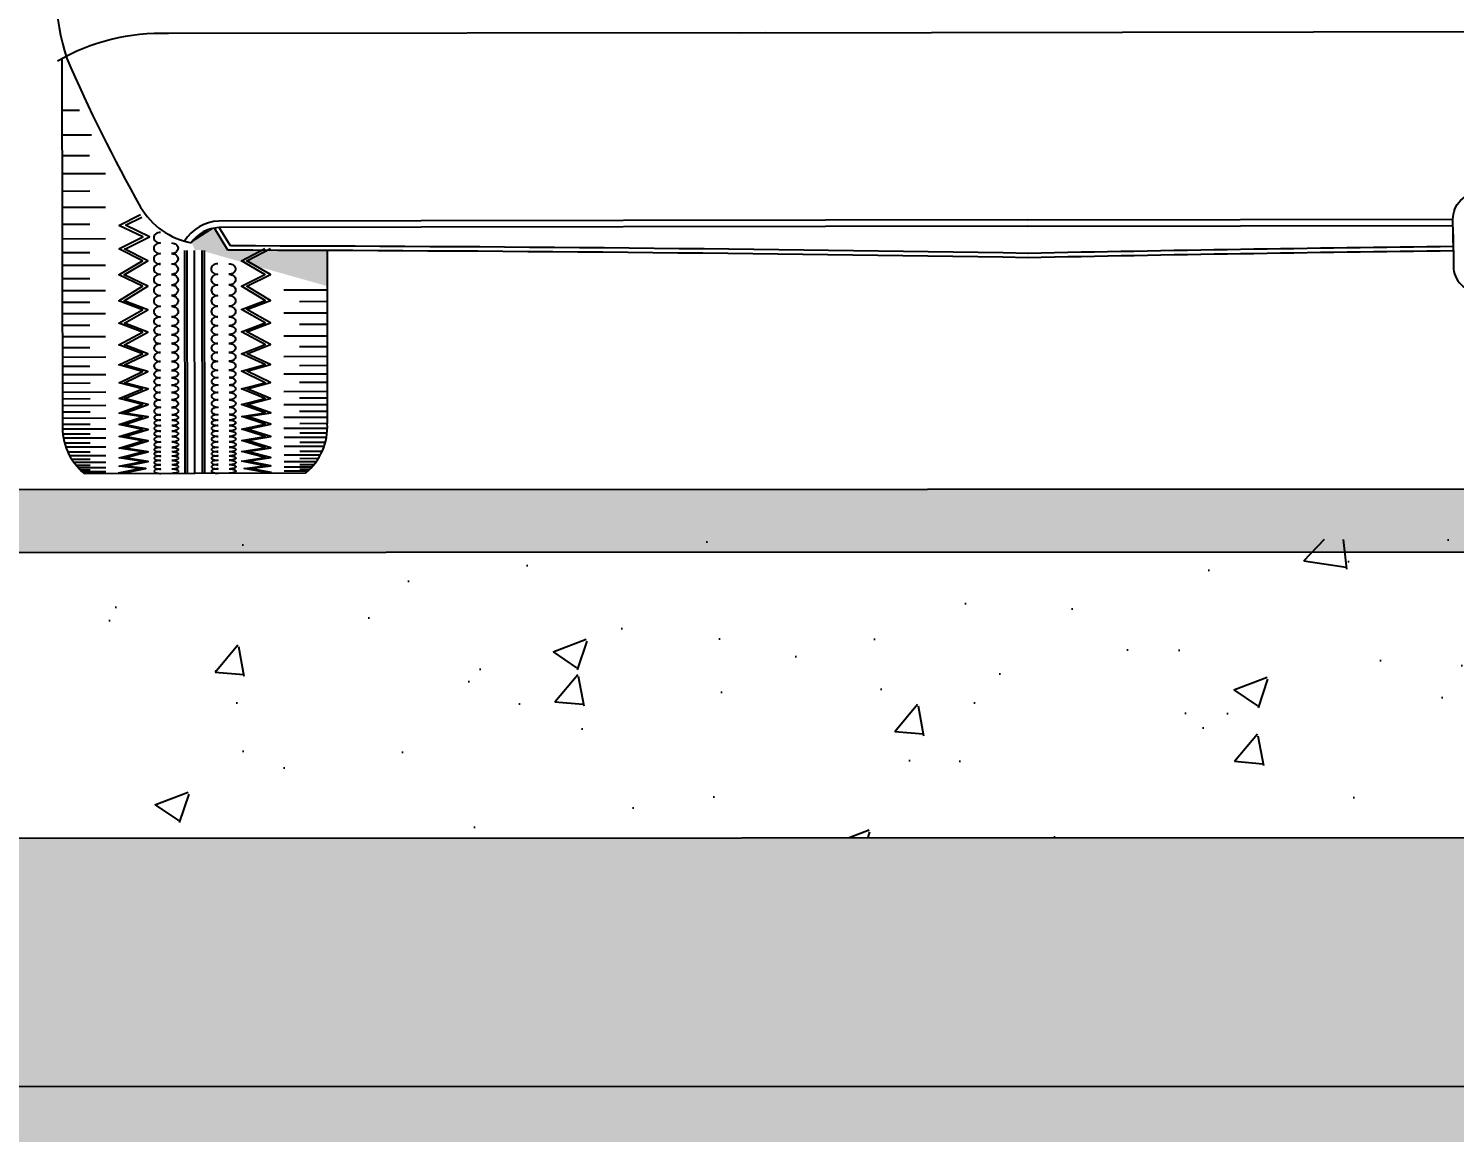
# Model space of a CAD drawing. Header units: inches. Extents: x 295786 to 300745, y 68261 to 70432.
# Drawn here: x 296005.75 to 296050.89, y 70169.2 to 70204.15 of the extents above; entities that cross this region are included whole.
import ezdxf

# ---------------------------------------------------------------- set-up
doc = ezdxf.new("R2010")
doc.units = ezdxf.units.IN
doc.header["$MEASUREMENT"] = 0
for name, color, linetype in [('A-TYP-ST-Hatch', 8, 'Continuous'), ('CAR', 9, 'Continuous'), ('car3', 20, 'Continuous'), ('new line', 2, 'Continuous'), ('TITLE', 1, 'Continuous')]:
    doc.layers.add(name, color=color, linetype=linetype)
doc.styles.add('HADINGS', font='times.ttf')
doc.dimstyles.new('Dim 120', dxfattribs={"dimtxt": 5, "dimasz": 10, "dimexe": 10, "dimexo": 4, "dimgap": 8, "dimtad": 1, "dimdec": 0, "dimzin": 0, "dimdsep": 46, "dimlunit": 4, "dimtxsty": 'HADINGS', "dimcen": 1, "dimclrd": 1, "dimclre": 1, "dimclrt": 3, "dimadec": 3, "dimazin": 0, "dimtfac": 1, "dimtdec": 0, "dimtmove": 2, "dimatfit": 3, "dimfxl": 0, "dimtolj": 1, "dimtzin": 0, "dimarcsym": 0})

# ---------------------------------------------------------------- blocks, each defined once
blk = doc.blocks.new('1')
at = {"layer": 'CAR'}
for p, q in [((-11.338, 19.255), (-11.31, 2.282)), ((-11.334, 16.869), (-10.522, 16.871)), ((-11.332, 15.719), (-9.952, 15.721)), ((-11.33, 14.764), (-10.045, 14.766)), ((-11.329, 13.922), (-9.314, 13.926)), ((-11.328, 13.108), (-10.043, 13.111)), ((-11.326, 12.351), (-9.311, 12.354)), ((-8.692, 11.513), (-7.686, 12.018)), ((-11.325, 11.565), (-10.04, 11.567)), ((-8.383, 11.514), (-7.626, 11.893)), ((-3.613, 10.356), (-4.24, 11.386)), ((-3.499, 10.557), (-4.016, 11.407)), ((-11.324, 10.891), (-9.309, 10.895)), ((-11.323, 10.246), (-10.038, 10.248)), ((-5.608, -0.009), (-5.626, 10.344)), ((-5.496, -0.009), (-5.513, 10.344)), ((-5.148, -0.009), (-5.165, 10.344)), ((-4.8, -0.008), (-4.817, 10.345)), ((-4.688, -0.008), (-4.705, 10.345)), ((0.992, 10.342), (1.006, 2.302)), ((-11.322, 9.656), (-9.307, 9.66)), ((-11.321, 9.039), (-10.036, 9.041)), ((-11.32, 8.478), (-9.305, 8.481)), ((0.995, 8.498), (-1.02, 8.495)), ((0.996, 7.965), (-0.289, 7.963)), ((-11.319, 7.944), (-10.034, 7.946)), ((-11.318, 7.411), (-9.303, 7.414)), ((0.997, 7.432), (-1.018, 7.428)), ((-11.317, 6.878), (-10.032, 6.88)), ((0.998, 6.898), (-0.287, 6.896)), ((-11.316, 6.345), (-9.301, 6.348)), ((0.999, 6.365), (-1.016, 6.362)), ((-11.315, 5.839), (-10.03, 5.841)), ((-11.315, 5.39), (-9.3, 5.394)), ((1.001, 5.411), (-1.015, 5.407)), ((1, 5.86), (-0.285, 5.858)), ((-11.314, 4.969), (-10.029, 4.971)), ((1.001, 4.99), (-0.284, 4.988)), ((-11.313, 4.576), (-9.298, 4.58)), ((-11.313, 4.183), (-10.028, 4.186)), ((1.002, 4.597), (-1.013, 4.594)), ((1.003, 4.204), (-0.282, 4.202)), ((-11.312, 3.762), (-9.297, 3.766)), ((-11.311, 3.454), (-10.027, 3.456)), ((1.003, 3.783), (-1.012, 3.78)), ((1.004, 3.474), (-0.281, 3.472)), ((-11.311, 3.145), (-9.296, 3.148)), ((-11.31, 2.836), (-10.025, 2.838)), ((1.004, 3.165), (-1.011, 3.162)), ((1.005, 2.857), (-0.28, 2.855)), ((-11.313, 2.05), (-9.294, 2.054)), ((-11.31, 2.556), (-9.295, 2.559)), ((-11.31, 2.275), (-10.025, 2.277)), ((1.005, 2.576), (-1.01, 2.573)), ((1.009, 2.071), (-1.009, 2.068)), ((1.006, 2.295), (-0.279, 2.293)), ((-11.297, 1.826), (-10.024, 1.828)), ((-11.268, 1.629), (-9.293, 1.633)), ((-11.217, 1.405), (-10.023, 1.407)), ((0.966, 1.65), (-1.008, 1.647)), ((0.995, 1.846), (-0.279, 1.844)), ((0.916, 1.425), (-0.278, 1.423)), ((-11.156, 1.209), (-9.293, 1.212)), ((-11.066, 0.984), (-10.022, 0.986)), ((-10.983, 0.816), (-9.292, 0.819)), ((0.856, 1.229), (-1.008, 1.226)), ((0.684, 0.835), (-1.007, 0.833)), ((0.766, 1.004), (-0.277, 1.002)), ((0.586, 0.667), (-0.277, 0.665)), ((-10.884, 0.648), (-10.022, 0.649)), ((-10.79, 0.508), (-9.291, 0.51)), ((-10.682, 0.367), (-10.021, 0.369)), ((-10.586, 0.257), (-9.291, 0.259)), ((-10.476, 0.143), (-10.021, 0.144)), ((-10.392, 0.065), (-9.291, 0.066)), ((-10.296, -0.017), (0, 0)), ((0.492, 0.526), (-1.006, 0.524)), ((0.289, 0.275), (-1.006, 0.273)), ((0.095, 0.082), (-1.006, 0.08)), ((0.384, 0.386), (-0.276, 0.385)), ((0.179, 0.161), (-0.276, 0.16))]:
    blk.add_line(p, q, dxfattribs=at)
for points in [[(-9.983, 27.912, 0.145275), (-11.471, 25.156, 0.123707), (-11.105, 19.27, 0.027302), (-7.675, 12.361, 0.215996), (-5.325, 10.699)], [(20.212, 20.468), (73.507, 20.557, -0.143099), (78.68, 19.289)], [(21.376, 20.47), (-6.373, 20.424, 0.143099), (-11.542, 19.139)], [(53.366, 10.326), (53.348, 11.793, -0.417309), (54.562, 13.025), (62.64, 13.038, -0.412321), (63.859, 11.831), (63.871, 10.433)], [(33.581, 11.773), (-4.04, 11.71, 0.251603), (-5.637, 10.774)], [(33.582, 11.47), (-4.034, 11.407, 0.23497), (-5.325, 10.699, 0.247113)], [(-6.755, 11.187, 0.080127), (-6.876, 11.167, 0.088898), (-6.973, 11.114, 0.104967), (-7.041, 11.031, 0.120066), (-7.064, 10.939, 0.120066), (-7.041, 10.848, 0.104967), (-6.973, 10.765, 0.088898), (-6.875, 10.712, 0.080127), (-6.754, 10.693, 0.080127)], [(-6.754, 10.693, 0.080127), (-6.875, 10.673, 0.088898), (-6.973, 10.62, 0.104967), (-7.041, 10.537, 0.120066), (-7.063, 10.446, 0.120066), (-7.04, 10.354, 0.104967), (-6.972, 10.271, 0.088898), (-6.875, 10.219, 0.080127), (-6.753, 10.199, 0.080127)], [(-6.242, 10.694, -0.080127), (-6.121, 10.675, -0.088898), (-6.024, 10.622, -0.104967), (-5.956, 10.539, -0.120066), (-5.933, 10.448, -0.120066), (-5.955, 10.356, -0.104967), (-6.023, 10.273, -0.088898), (-6.121, 10.22, -0.080127), (-6.242, 10.2, -0.080127)], [(53.356, 11.081), (53.368, 9.614, 0.417309), (54.608, 8.407), (62.684, 8.558, 0.412321), (63.878, 9.79), (63.861, 11.188)], [(-6.753, 10.199, 0.080127), (-6.875, 10.18, 0.088898), (-6.972, 10.127, 0.104967), (-7.04, 10.043, 0.120066), (-7.062, 9.952, 0.120066), (-7.039, 9.86, 0.104967), (-6.971, 9.777, 0.088898), (-6.874, 9.725, 0.080127), (-6.753, 9.705, 0.080127)], [(-6.242, 10.2, -0.080127), (-6.121, 10.181, -0.088898), (-6.023, 10.128, -0.104967), (-5.955, 10.045, -0.120066), (-5.932, 9.954, -0.120066), (-5.955, 9.862, -0.104967), (-6.023, 9.779, -0.088898), (-6.12, 9.726, -0.080127), (-6.241, 9.706, -0.080127)], [(-6.755, 9.725, 0.080127), (-6.876, 9.705, 0.088898), (-6.973, 9.652, 0.104967), (-7.041, 9.569, 0.120066), (-7.063, 9.478, 0.120066), (-7.041, 9.386, 0.104967), (-6.972, 9.303, 0.088898), (-6.875, 9.251, 0.080127), (-6.754, 9.231, 0.080127)], [(-6.243, 9.726, -0.080127), (-6.122, 9.707, -0.088898), (-6.024, 9.654, -0.104967), (-5.956, 9.571, -0.120066), (-5.934, 9.479, -0.120066), (-5.956, 9.388, -0.104967), (-6.024, 9.305, -0.088898), (-6.121, 9.252, -0.080127), (-6.242, 9.232, -0.080127)], [(-4.086, 9.729, 0.080127), (-4.207, 9.71, 0.088898), (-4.304, 9.657, 0.104967), (-4.372, 9.574, 0.120066), (-4.394, 9.482, 0.120066), (-4.372, 9.391, 0.104967), (-4.304, 9.308, 0.088898), (-4.206, 9.255, 0.080127), (-4.085, 9.236, 0.080127)], [(-3.574, 9.73, -0.080127), (-3.453, 9.711, -0.088898), (-3.356, 9.658, -0.104967), (-3.287, 9.575, -0.120066), (-3.265, 9.484, -0.120066), (-3.287, 9.392, -0.104967), (-3.355, 9.309, -0.088898), (-3.452, 9.256, -0.080127), (-3.573, 9.237, -0.080127)], [(-6.754, 9.231, 0.080127), (-6.875, 9.211, 0.088898), (-6.972, 9.159, 0.104967), (-7.04, 9.075, 0.120066), (-7.062, 8.984, 0.120066), (-7.04, 8.892, 0.104967), (-6.971, 8.809, 0.088898), (-6.874, 8.757, 0.080127), (-6.753, 8.737, 0.080127)], [(-6.753, 8.737, 0.080127), (-6.874, 8.718, 0.088898), (-6.971, 8.665, 0.104967), (-7.039, 8.582, 0.120066), (-7.061, 8.49, 0.120066), (-7.039, 8.398, 0.104967), (-6.971, 8.316, 0.088898), (-6.873, 8.263, 0.080127), (-6.752, 8.244, 0.080127)], [(-6.242, 9.232, -0.080127), (-6.121, 9.213, -0.088898), (-6.023, 9.16, -0.104967), (-5.955, 9.077, -0.120066), (-5.933, 8.986, -0.120066), (-5.955, 8.894, -0.104967), (-6.023, 8.811, -0.088898), (-6.12, 8.758, -0.080127), (-6.241, 8.738, -0.080127)], [(-6.241, 8.738, -0.080127), (-6.12, 8.719, -0.088898), (-6.023, 8.666, -0.104967), (-5.954, 8.583, -0.120066), (-5.932, 8.492, -0.120066), (-5.954, 8.4, -0.104967), (-6.022, 8.317, -0.088898), (-6.119, 8.264, -0.080127), (-6.24, 8.244, -0.080127)], [(-4.085, 9.236, 0.080127), (-4.206, 9.216, 0.088898), (-4.303, 9.163, 0.104967), (-4.371, 9.08, 0.120066), (-4.393, 8.988, 0.120066), (-4.371, 8.897, 0.104967), (-4.303, 8.814, 0.088898), (-4.205, 8.761, 0.080127), (-4.084, 8.742, 0.080127)], [(-4.084, 8.742, 0.080127), (-4.205, 8.722, 0.088898), (-4.302, 8.669, 0.104967), (-4.37, 8.586, 0.120066), (-4.393, 8.494, 0.120066), (-4.37, 8.403, 0.104967), (-4.302, 8.32, 0.088898), (-4.205, 8.267, 0.080127), (-4.083, 8.248, 0.080127)], [(-3.573, 9.237, -0.080127), (-3.452, 9.217, -0.088898), (-3.355, 9.165, -0.104967), (-3.286, 9.082, -0.120066), (-3.264, 8.99, -0.120066), (-3.286, 8.899, -0.104967), (-3.354, 8.815, -0.088898), (-3.451, 8.762, -0.080127), (-3.572, 8.743, -0.080127)], [(-3.572, 8.743, -0.080127), (-3.451, 8.723, -0.088898), (-3.354, 8.671, -0.104967), (-3.286, 8.588, -0.120066), (-3.263, 8.496, -0.120066), (-3.285, 8.405, -0.104967), (-3.353, 8.322, -0.088898), (-3.451, 8.269, -0.080127), (-3.572, 8.249, -0.080127)], [(-6.752, 8.244, 0.080127), (-6.873, 8.224, 0.088898), (-6.97, 8.171, 0.104967), (-7.038, 8.088, 0.120066), (-7.061, 7.996, 0.120066), (-7.038, 7.905, 0.104967), (-6.97, 7.822, 0.088898), (-6.872, 7.769, 0.080127), (-6.751, 7.75, 0.080127)], [(-6.24, 8.244, -0.080127), (-6.119, 8.225, -0.088898), (-6.022, 8.172, -0.104967), (-5.954, 8.09, -0.120066), (-5.931, 7.998, -0.120066), (-5.953, 7.906, -0.104967), (-6.021, 7.823, -0.088898), (-6.118, 7.77, -0.080127), (-6.239, 7.751, -0.080127)], [(-4.083, 8.248, 0.080127), (-4.204, 8.228, 0.088898), (-4.302, 8.175, 0.104967), (-4.37, 8.092, 0.120066), (-4.392, 8.001, 0.120066), (-4.369, 7.909, 0.104967), (-4.301, 7.826, 0.088898), (-4.204, 7.774, 0.080127), (-4.083, 7.754, 0.080127)], [(-3.572, 8.249, -0.080127), (-3.45, 8.23, -0.088898), (-3.353, 8.177, -0.104967), (-3.285, 8.094, -0.120066), (-3.262, 8.003, -0.120066), (-3.285, 7.911, -0.104967), (-3.353, 7.828, -0.088898), (-3.45, 7.775, -0.080127), (-3.571, 7.755, -0.080127)], [(-6.751, 7.75, 0.080127), (-6.872, 7.73, 0.088898), (-6.97, 7.677, 0.104967), (-7.038, 7.594, 0.120066), (-7.06, 7.502, 0.120066), (-7.037, 7.411, 0.104967), (-6.969, 7.328, 0.088898), (-6.872, 7.275, 0.080127), (-6.75, 7.256, 0.080127)], [(-6.239, 7.751, -0.080127), (-6.118, 7.731, -0.088898), (-6.021, 7.679, -0.104967), (-5.953, 7.596, -0.120066), (-5.93, 7.504, -0.120066), (-5.952, 7.413, -0.104967), (-6.02, 7.33, -0.088898), (-6.118, 7.277, -0.080127), (-6.239, 7.257, -0.080127)], [(-4.083, 7.754, 0.080127), (-4.204, 7.735, 0.088898), (-4.301, 7.682, 0.104967), (-4.369, 7.598, 0.120066), (-4.391, 7.507, 0.120066), (-4.369, 7.415, 0.104967), (-4.3, 7.332, 0.088898), (-4.203, 7.28, 0.080127), (-4.082, 7.26, 0.080127)], [(-3.571, 7.755, -0.080127), (-3.45, 7.736, -0.088898), (-3.352, 7.683, -0.104967), (-3.284, 7.6, -0.120066), (-3.262, 7.509, -0.120066), (-3.284, 7.417, -0.104967), (-3.352, 7.334, -0.088898), (-3.449, 7.281, -0.080127), (-3.57, 7.261, -0.080127)], [(-6.75, 7.256, 0.067829), (-6.873, 7.239, 0.080107), (-6.969, 7.195, 0.107097), (-7.038, 7.123, 0.139237), (-7.059, 7.048, 0.139237), (-7.038, 6.974, 0.107097), (-6.968, 6.902, 0.080107), (-6.873, 6.858, 0.067828), (-6.75, 6.842, 0.067828)], [(-6.75, 6.842, 0.067829), (-6.873, 6.825, 0.080107), (-6.968, 6.781, 0.107097), (-7.037, 6.709, 0.139237), (-7.058, 6.634, 0.139237), (-7.037, 6.56, 0.107097), (-6.968, 6.488, 0.080107), (-6.872, 6.444, 0.067828), (-6.749, 6.428, 0.067828)], [(-6.239, 7.257, -0.067829), (-6.116, 7.24, -0.080107), (-6.02, 7.197, -0.107097), (-5.951, 7.125, -0.139237), (-5.929, 7.05, -0.139237), (-5.951, 6.976, -0.107097), (-6.02, 6.904, -0.080107), (-6.115, 6.86, -0.067828), (-6.238, 6.843, -0.067828)], [(-6.238, 6.843, -0.067829), (-6.115, 6.826, -0.080107), (-6.019, 6.782, -0.107097), (-5.95, 6.711, -0.139237), (-5.929, 6.636, -0.139237), (-5.95, 6.562, -0.107097), (-6.019, 6.49, -0.080107), (-6.114, 6.446, -0.067828), (-6.237, 6.429, -0.067828)], [(-4.082, 7.26, 0.067829), (-4.205, 7.243, 0.080107), (-4.3, 7.199, 0.107097), (-4.369, 7.127, 0.139237), (-4.39, 7.053, 0.139237), (-4.369, 6.978, 0.107097), (-4.3, 6.907, 0.080107), (-4.204, 6.863, 0.067828), (-4.081, 6.846, 0.067828)], [(-4.081, 6.846, 0.067829), (-4.204, 6.829, 0.080107), (-4.299, 6.785, 0.107097), (-4.369, 6.713, 0.139237), (-4.39, 6.639, 0.139237), (-4.368, 6.564, 0.107097), (-4.299, 6.493, 0.080107), (-4.203, 6.449, 0.067828), (-4.08, 6.432, 0.067828)], [(-3.57, 7.261, -0.067829), (-3.447, 7.245, -0.080107), (-3.351, 7.201, -0.107097), (-3.282, 7.129, -0.139237), (-3.261, 7.055, -0.139237), (-3.282, 6.98, -0.107097), (-3.351, 6.908, -0.080107), (-3.446, 6.864, -0.067828), (-3.569, 6.847, -0.067828)], [(-3.569, 6.847, -0.067829), (-3.446, 6.831, -0.080107), (-3.351, 6.787, -0.107097), (-3.281, 6.715, -0.139237), (-3.26, 6.641, -0.139237), (-3.281, 6.566, -0.107097), (-3.35, 6.494, -0.080107), (-3.446, 6.45, -0.067828), (-3.569, 6.433, -0.067828)], [(-6.749, 6.428, 0.067829), (-6.872, 6.411, 0.080107), (-6.967, 6.367, 0.107097), (-7.037, 6.295, 0.139237), (-7.058, 6.22, 0.139237), (-7.036, 6.146, 0.107097), (-6.967, 6.074, 0.080107), (-6.871, 6.03, 0.067828), (-6.748, 6.014, 0.067828)], [(-6.748, 6.014, 0.067829), (-6.871, 5.997, 0.080107), (-6.967, 5.953, 0.107097), (-7.036, 5.881, 0.139237), (-7.057, 5.806, 0.139237), (-7.036, 5.732, 0.107097), (-6.966, 5.66, 0.080107), (-6.871, 5.616, 0.067828), (-6.748, 5.6, 0.067828)], [(-6.237, 6.429, -0.067829), (-6.114, 6.412, -0.080107), (-6.019, 6.368, -0.107097), (-5.949, 6.297, -0.139237), (-5.928, 6.222, -0.139237), (-5.949, 6.148, -0.107097), (-6.018, 6.076, -0.080107), (-6.114, 6.032, -0.067828), (-6.237, 6.015, -0.067828)], [(-6.237, 6.015, -0.067829), (-6.114, 5.998, -0.080107), (-6.018, 5.954, -0.107097), (-5.949, 5.883, -0.139237), (-5.927, 5.808, -0.139237), (-5.948, 5.734, -0.107097), (-6.018, 5.662, -0.080107), (-6.113, 5.617, -0.067828), (-6.236, 5.601, -0.067828)], [(-4.08, 6.432, 0.067829), (-4.203, 6.415, 0.080107), (-4.299, 6.371, 0.107097), (-4.368, 6.299, 0.139237), (-4.389, 6.225, 0.139237), (-4.368, 6.15, 0.107097), (-4.298, 6.078, 0.080107), (-4.203, 6.035, 0.067828), (-4.08, 6.018, 0.067828)], [(-4.08, 6.018, 0.067829), (-4.203, 6.001, 0.080107), (-4.298, 5.957, 0.107097), (-4.367, 5.885, 0.139237), (-4.388, 5.811, 0.139237), (-4.367, 5.736, 0.107097), (-4.297, 5.664, 0.080107), (-4.202, 5.621, 0.067828), (-4.079, 5.604, 0.067828)], [(-3.569, 6.433, -0.067829), (-3.446, 6.417, -0.080107), (-3.35, 6.373, -0.107097), (-3.281, 6.301, -0.139237), (-3.259, 6.227, -0.139237), (-3.28, 6.152, -0.107097), (-3.35, 6.08, -0.080107), (-3.445, 6.036, -0.067828), (-3.568, 6.019, -0.067828)], [(-3.568, 6.019, -0.067829), (-3.445, 6.003, -0.080107), (-3.349, 5.959, -0.107097), (-3.28, 5.887, -0.139237), (-3.259, 5.813, -0.139237), (-3.28, 5.738, -0.107097), (-3.349, 5.666, -0.080107), (-3.444, 5.622, -0.067828), (-3.567, 5.605, -0.067828)], [(-6.748, 5.6, 0.067829), (-6.871, 5.583, 0.080107), (-6.966, 5.539, 0.107097), (-7.035, 5.467, 0.139237), (-7.056, 5.392, 0.139237), (-7.035, 5.318, 0.107097), (-6.965, 5.246, 0.080107), (-6.87, 5.202, 0.067828), (-6.747, 5.186, 0.067828)], [(-6.236, 5.601, -0.067829), (-6.113, 5.584, -0.080107), (-6.017, 5.54, -0.107097), (-5.948, 5.468, -0.139237), (-5.927, 5.394, -0.139237), (-5.948, 5.319, -0.107097), (-6.017, 5.247, -0.080107), (-6.112, 5.203, -0.067828), (-6.235, 5.186, -0.067828)], [(-4.079, 5.604, 0.067829), (-4.202, 5.587, 0.080107), (-4.297, 5.543, 0.107097), (-4.366, 5.471, 0.139237), (-4.387, 5.397, 0.139237), (-4.366, 5.322, 0.107097), (-4.297, 5.25, 0.080107), (-4.201, 5.207, 0.067828), (-4.078, 5.19, 0.067828)], [(-3.567, 5.605, -0.067829), (-3.444, 5.588, -0.080107), (-3.349, 5.545, -0.107097), (-3.279, 5.473, -0.139237), (-3.258, 5.398, -0.139237), (-3.279, 5.324, -0.107097), (-3.348, 5.252, -0.080107), (-3.444, 5.208, -0.067828), (-3.566, 5.191, -0.067828)], [(-6.747, 5.186, 0.067829), (-6.87, 5.169, 0.080107), (-6.965, 5.125, 0.107097), (-7.034, 5.053, 0.139237), (-7.055, 4.978, 0.139237), (-7.034, 4.904, 0.107097), (-6.965, 4.832, 0.080107), (-6.869, 4.788, 0.067828), (-6.746, 4.772, 0.067828)], [(-6.746, 4.772, 0.056778), (-6.871, 4.757, 0.070507), (-6.965, 4.721, 0.106196), (-7.035, 4.659, 0.161166), (-7.055, 4.599, 0.161166), (-7.035, 4.539, 0.106196), (-6.964, 4.477, 0.070507), (-6.87, 4.441, 0.056778), (-6.746, 4.427, 0.056778)], [(-6.235, 5.186, -0.067829), (-6.112, 5.17, -0.080107), (-6.017, 5.126, -0.107097), (-5.947, 5.054, -0.139237), (-5.926, 4.98, -0.139237), (-5.947, 4.905, -0.107097), (-6.016, 4.833, -0.080107), (-6.112, 4.789, -0.067828), (-6.234, 4.772, -0.067828)], [(-6.234, 4.772, -0.056778), (-6.11, 4.758, -0.070507), (-6.016, 4.722, -0.106196), (-5.945, 4.66, -0.161166), (-5.925, 4.601, -0.161166), (-5.945, 4.541, -0.106196), (-6.016, 4.479, -0.070507), (-6.11, 4.443, -0.056778), (-6.234, 4.428, -0.056778)], [(-4.078, 5.19, 0.067829), (-4.201, 5.173, 0.080107), (-4.297, 5.129, 0.107097), (-4.366, 5.057, 0.139237), (-4.387, 4.982, 0.139237), (-4.366, 4.908, 0.107097), (-4.296, 4.836, 0.080107), (-4.2, 4.792, 0.067828), (-4.078, 4.776, 0.067828)], [(-4.078, 4.776, 0.056778), (-4.202, 4.762, 0.070507), (-4.296, 4.725, 0.106196), (-4.367, 4.663, 0.161166), (-4.386, 4.603, 0.161166), (-4.366, 4.544, 0.106196), (-4.296, 4.482, 0.070507), (-4.201, 4.446, 0.056778), (-4.077, 4.432, 0.056778)], [(-3.566, 5.191, -0.067829), (-3.444, 5.174, -0.080107), (-3.348, 5.131, -0.107097), (-3.279, 5.059, -0.139237), (-3.257, 4.984, -0.139237), (-3.278, 4.91, -0.107097), (-3.348, 4.838, -0.080107), (-3.443, 4.794, -0.067828), (-3.566, 4.777, -0.067828)], [(-3.566, 4.777, -0.056778), (-3.442, 4.763, -0.070507), (-3.347, 4.727, -0.106196), (-3.277, 4.665, -0.161166), (-3.257, 4.605, -0.161166), (-3.276, 4.546, -0.106196), (-3.347, 4.483, -0.070507), (-3.441, 4.447, -0.056778), (-3.565, 4.433, -0.056778)], [(-6.746, 4.427, 0.056778), (-6.87, 4.413, 0.070507), (-6.964, 4.377, 0.106196), (-7.035, 4.314, 0.161166), (-7.054, 4.255, 0.161166), (-7.034, 4.195, 0.106196), (-6.964, 4.133, 0.070507), (-6.869, 4.097, 0.056778), (-6.745, 4.083, 0.056778)], [(-6.745, 4.083, 0.056778), (-6.869, 4.069, 0.070507), (-6.963, 4.032, 0.106196), (-7.034, 3.97, 0.161166), (-7.054, 3.911, 0.161166), (-7.034, 3.851, 0.106196), (-6.963, 3.789, 0.070507), (-6.869, 3.753, 0.056778), (-6.745, 3.739, 0.056778)], [(-6.234, 4.428, -0.056778), (-6.11, 4.414, -0.070507), (-6.015, 4.378, -0.106196), (-5.945, 4.316, -0.161166), (-5.925, 4.257, -0.161166), (-5.944, 4.197, -0.106196), (-6.015, 4.135, -0.070507), (-6.109, 4.098, -0.056778), (-6.233, 4.084, -0.056778)], [(-6.233, 4.084, -0.056778), (-6.109, 4.07, -0.070507), (-6.015, 4.034, -0.106196), (-5.944, 3.972, -0.161166), (-5.924, 3.912, -0.161166), (-5.944, 3.853, -0.106196), (-6.014, 3.791, -0.070507), (-6.109, 3.754, -0.056778), (-6.233, 3.74, -0.056778)], [(-4.077, 4.432, 0.056778), (-4.201, 4.417, 0.070507), (-4.295, 4.381, 0.106196), (-4.366, 4.319, 0.161166), (-4.386, 4.259, 0.161166), (-4.366, 4.2, 0.106196), (-4.295, 4.138, 0.070507), (-4.201, 4.102, 0.056778), (-4.077, 4.088, 0.056778)], [(-4.077, 4.088, 0.056778), (-4.201, 4.073, 0.070507), (-4.295, 4.037, 0.106196), (-4.365, 3.975, 0.161166), (-4.385, 3.915, 0.161166), (-4.365, 3.855, 0.106196), (-4.294, 3.793, 0.070507), (-4.2, 3.757, 0.056778), (-4.076, 3.743, 0.056778)], [(-3.565, 4.433, -0.056778), (-3.441, 4.419, -0.070507), (-3.347, 4.383, -0.106196), (-3.276, 4.321, -0.161166), (-3.256, 4.261, -0.161166), (-3.276, 4.201, -0.106196), (-3.346, 4.139, -0.070507), (-3.44, 4.103, -0.056778), (-3.565, 4.088, -0.056778)], [(-3.565, 4.088, -0.056778), (-3.44, 4.075, -0.070507), (-3.346, 4.038, -0.106196), (-3.275, 3.977, -0.161166), (-3.256, 3.917, -0.161166), (-3.275, 3.857, -0.106196), (-3.346, 3.795, -0.070507), (-3.44, 3.759, -0.056778), (-3.564, 3.744, -0.056778)], [(-6.745, 3.739, 0.056778), (-6.869, 3.725, 0.070507), (-6.963, 3.688, 0.106196), (-7.033, 3.626, 0.161166), (-7.053, 3.566, 0.161166), (-7.033, 3.507, 0.106196), (-6.962, 3.445, 0.070507), (-6.868, 3.409, 0.056778), (-6.744, 3.395, 0.056778)], [(-6.744, 3.395, 0.056778), (-6.868, 3.38, 0.070507), (-6.962, 3.344, 0.106196), (-7.033, 3.282, 0.161166), (-7.053, 3.222, 0.161166), (-7.033, 3.163, 0.106196), (-6.962, 3.101, 0.070507), (-6.868, 3.065, 0.056778), (-6.743, 3.051, 0.056778)], [(-6.233, 3.74, -0.056778), (-6.109, 3.726, -0.070507), (-6.014, 3.69, -0.106196), (-5.944, 3.628, -0.161166), (-5.924, 3.568, -0.161166), (-5.943, 3.509, -0.106196), (-6.014, 3.446, -0.070507), (-6.108, 3.41, -0.056778), (-6.232, 3.396, -0.056778)], [(-6.232, 3.396, -0.056778), (-6.108, 3.382, -0.070507), (-6.014, 3.346, -0.106196), (-5.943, 3.284, -0.161166), (-5.923, 3.224, -0.161166), (-5.943, 3.164, -0.106196), (-6.013, 3.102, -0.070507), (-6.107, 3.066, -0.056778), (-6.232, 3.051, -0.056778)], [(-4.076, 3.743, 0.056778), (-4.2, 3.729, 0.070507), (-4.294, 3.693, 0.106196), (-4.365, 3.631, 0.161166), (-4.384, 3.571, 0.161166), (-4.365, 3.511, 0.106196), (-4.294, 3.449, 0.070507), (-4.2, 3.413, 0.056778), (-4.075, 3.399, 0.056778)], [(-4.075, 3.399, 0.056778), (-4.2, 3.385, 0.070507), (-4.294, 3.348, 0.106196), (-4.364, 3.286, 0.161166), (-4.384, 3.227, 0.161166), (-4.364, 3.167, 0.106196), (-4.293, 3.105, 0.070507), (-4.199, 3.069, 0.056778), (-4.075, 3.055, 0.056778)], [(-3.564, 3.744, -0.056778), (-3.44, 3.73, -0.070507), (-3.346, 3.694, -0.106196), (-3.275, 3.632, -0.161166), (-3.255, 3.573, -0.161166), (-3.275, 3.513, -0.106196), (-3.345, 3.451, -0.070507), (-3.439, 3.414, -0.056778), (-3.563, 3.4, -0.056778)], [(-3.563, 3.4, -0.056778), (-3.439, 3.386, -0.070507), (-3.345, 3.35, -0.106196), (-3.274, 3.288, -0.161166), (-3.254, 3.229, -0.161166), (-3.274, 3.169, -0.106196), (-3.345, 3.107, -0.070507), (-3.439, 3.07, -0.056778), (-3.563, 3.056, -0.056778)], [(-6.743, 3.051, 0.056778), (-6.868, 3.036, 0.070507), (-6.962, 3, 0.106196), (-7.032, 2.938, 0.161166), (-7.052, 2.878, 0.161166), (-7.032, 2.818, 0.106196), (-6.961, 2.756, 0.070507), (-6.867, 2.72, 0.056778), (-6.743, 2.706, 0.056778)], [(-6.743, 2.706, 0.041985), (-6.869, 2.696, 0.055167), (-6.961, 2.669, 0.098023), (-7.034, 2.621, 0.200541), (-7.051, 2.58, 0.200541), (-7.034, 2.539, 0.098023), (-6.961, 2.49, 0.055167), (-6.868, 2.464, 0.041985), (-6.742, 2.454, 0.041985)], [(-6.232, 3.051, -0.056778), (-6.107, 3.038, -0.070507), (-6.013, 3.001, -0.106196), (-5.942, 2.94, -0.161166), (-5.923, 2.88, -0.161166), (-5.942, 2.82, -0.106196), (-6.013, 2.758, -0.070507), (-6.107, 2.722, -0.056778), (-6.231, 2.707, -0.056778)], [(-6.231, 2.707, -0.041985), (-6.105, 2.697, -0.055167), (-6.013, 2.671, -0.098023), (-5.939, 2.622, -0.200541), (-5.922, 2.582, -0.200541), (-5.939, 2.541, -0.098023), (-6.012, 2.492, -0.055167), (-6.105, 2.465, -0.041985), (-6.231, 2.455, -0.041985)], [(-4.075, 3.055, 0.056778), (-4.199, 3.041, 0.070507), (-4.293, 3.004, 0.106196), (-4.364, 2.942, 0.161166), (-4.383, 2.882, 0.161166), (-4.363, 2.823, 0.106196), (-4.293, 2.761, 0.070507), (-4.198, 2.725, 0.056778), (-4.074, 2.711, 0.056778)], [(-4.074, 2.711, 0.041985), (-4.2, 2.7, 0.055167), (-4.293, 2.674, 0.098023), (-4.366, 2.625, 0.200541), (-4.383, 2.584, 0.200541), (-4.366, 2.543, 0.098023), (-4.292, 2.495, 0.055167), (-4.2, 2.469, 0.041985), (-4.074, 2.458, 0.041985)], [(-3.563, 3.056, -0.056778), (-3.439, 3.042, -0.070507), (-3.344, 3.006, -0.106196), (-3.274, 2.944, -0.161166), (-3.254, 2.884, -0.161166), (-3.273, 2.825, -0.106196), (-3.344, 2.763, -0.070507), (-3.438, 2.726, -0.056778), (-3.562, 2.712, -0.056778)], [(-3.562, 2.712, -0.041985), (-3.437, 2.701, -0.055167), (-3.344, 2.675, -0.098023), (-3.27, 2.627, -0.200541), (-3.253, 2.586, -0.200541), (-3.27, 2.545, -0.098023), (-3.344, 2.496, -0.055167), (-3.436, 2.47, -0.041985), (-3.562, 2.459, -0.041985)], [(-6.742, 2.454, 0.041985), (-6.868, 2.443, 0.055167), (-6.961, 2.416, 0.098023), (-7.034, 2.368, 0.200541), (-7.051, 2.327, 0.200541), (-7.034, 2.286, 0.098023), (-6.96, 2.238, 0.055167), (-6.868, 2.212, 0.041985), (-6.742, 2.201, 0.041985)], [(-6.742, 2.201, 0.041985), (-6.868, 2.19, 0.055167), (-6.96, 2.164, 0.098023), (-7.034, 2.115, 0.200541), (-7.051, 2.074, 0.200541), (-7.033, 2.034, 0.098023), (-6.96, 1.985, 0.055167), (-6.867, 1.959, 0.041985), (-6.742, 1.949, 0.041985)], [(-6.231, 2.455, -0.041985), (-6.105, 2.444, -0.055167), (-6.012, 2.418, -0.098023), (-5.939, 2.37, -0.200541), (-5.922, 2.329, -0.200541), (-5.939, 2.288, -0.098023), (-6.012, 2.239, -0.055167), (-6.104, 2.213, -0.041985), (-6.23, 2.202, -0.041985)], [(-6.23, 2.202, -0.041985), (-6.104, 2.192, -0.055167), (-6.012, 2.165, -0.098023), (-5.938, 2.117, -0.200541), (-5.921, 2.076, -0.200541), (-5.938, 2.035, -0.098023), (-6.011, 1.987, -0.055167), (-6.104, 1.96, -0.041985), (-6.23, 1.949, -0.041985)], [(-4.074, 2.458, 0.041985), (-4.2, 2.447, 0.055167), (-4.292, 2.421, 0.098023), (-4.365, 2.372, 0.200541), (-4.382, 2.331, 0.200541), (-4.365, 2.291, 0.098023), (-4.292, 2.242, 0.055167), (-4.199, 2.216, 0.041985), (-4.073, 2.206, 0.041985)], [(-4.073, 2.206, 0.041985), (-4.199, 2.195, 0.055167), (-4.292, 2.168, 0.098023), (-4.365, 2.12, 0.200541), (-4.382, 2.079, 0.200541), (-4.365, 2.038, 0.098023), (-4.291, 1.99, 0.055167), (-4.199, 1.963, 0.041985), (-4.073, 1.953, 0.041985)], [(-3.562, 2.459, -0.041985), (-3.436, 2.449, -0.055167), (-3.344, 2.422, -0.098023), (-3.27, 2.374, -0.200541), (-3.253, 2.333, -0.200541), (-3.27, 2.292, -0.098023), (-3.343, 2.244, -0.055167), (-3.436, 2.217, -0.041985), (-3.562, 2.206, -0.041985)], [(-3.562, 2.206, -0.041985), (-3.436, 2.196, -0.055167), (-3.343, 2.17, -0.098023), (-3.27, 2.122, -0.200541), (-3.253, 2.081, -0.200541), (-3.27, 2.04, -0.098023), (-3.343, 1.991, -0.055167), (-3.435, 1.965, -0.041985), (-3.561, 1.954, -0.041985)], [(-6.742, 1.949, 0.041985), (-6.867, 1.938, 0.055167), (-6.96, 1.911, 0.098023), (-7.033, 1.863, 0.200541), (-7.05, 1.822, 0.200541), (-7.033, 1.781, 0.098023), (-6.96, 1.733, 0.055167), (-6.867, 1.706, 0.041985), (-6.741, 1.696, 0.041985)], [(-6.741, 1.696, 0.041985), (-6.867, 1.685, 0.055167), (-6.96, 1.659, 0.098023), (-7.033, 1.61, 0.200541), (-7.05, 1.569, 0.200541), (-7.033, 1.528, 0.098023), (-6.959, 1.48, 0.055167), (-6.867, 1.454, 0.041985), (-6.741, 1.443, 0.041985)], [(-6.741, 1.443, 0.041985), (-6.867, 1.433, 0.055167), (-6.959, 1.406, 0.098023), (-7.032, 1.357, 0.200541), (-7.049, 1.316, 0.200541), (-7.032, 1.276, 0.098023), (-6.959, 1.227, 0.055167), (-6.866, 1.201, 0.041985), (-6.74, 1.191, 0.041985)], [(-6.23, 1.949, -0.041985), (-6.104, 1.939, -0.055167), (-6.011, 1.913, -0.098023), (-5.938, 1.864, -0.200541), (-5.921, 1.824, -0.200541), (-5.938, 1.783, -0.098023), (-6.011, 1.734, -0.055167), (-6.104, 1.708, -0.041985), (-6.229, 1.697, -0.041985)], [(-6.229, 1.697, -0.041985), (-6.104, 1.686, -0.055167), (-6.011, 1.66, -0.098023), (-5.937, 1.612, -0.200541), (-5.92, 1.571, -0.200541), (-5.937, 1.53, -0.098023), (-6.011, 1.482, -0.055167), (-6.103, 1.455, -0.041985), (-6.229, 1.444, -0.041985)], [(-6.229, 1.444, -0.041985), (-6.103, 1.434, -0.055167), (-6.011, 1.408, -0.098023), (-5.937, 1.359, -0.200541), (-5.92, 1.318, -0.200541), (-5.937, 1.277, -0.098023), (-6.01, 1.229, -0.055167), (-6.103, 1.202, -0.041985), (-6.229, 1.192, -0.041985)], [(-4.073, 1.953, 0.041985), (-4.199, 1.942, 0.055167), (-4.291, 1.916, 0.098023), (-4.365, 1.867, 0.200541), (-4.382, 1.826, 0.200541), (-4.364, 1.785, 0.098023), (-4.291, 1.737, 0.055167), (-4.198, 1.711, 0.041985), (-4.073, 1.7, 0.041985)], [(-4.073, 1.7, 0.041985), (-4.198, 1.69, 0.055167), (-4.291, 1.663, 0.098023), (-4.364, 1.614, 0.200541), (-4.381, 1.574, 0.200541), (-4.364, 1.533, 0.098023), (-4.291, 1.484, 0.055167), (-4.198, 1.458, 0.041985), (-4.072, 1.448, 0.041985)], [(-4.072, 1.448, 0.041985), (-4.198, 1.437, 0.055167), (-4.29, 1.41, 0.098023), (-4.364, 1.362, 0.200541), (-4.381, 1.321, 0.200541), (-4.364, 1.28, 0.098023), (-4.29, 1.232, 0.055167), (-4.198, 1.206, 0.041985), (-4.072, 1.195, 0.041985)], [(-3.561, 1.954, -0.041985), (-3.435, 1.943, -0.055167), (-3.343, 1.917, -0.098023), (-3.269, 1.869, -0.200541), (-3.252, 1.828, -0.200541), (-3.269, 1.787, -0.098023), (-3.342, 1.739, -0.055167), (-3.435, 1.712, -0.041985), (-3.561, 1.701, -0.041985)], [(-3.561, 1.701, -0.041985), (-3.435, 1.691, -0.055167), (-3.342, 1.665, -0.098023), (-3.269, 1.616, -0.200541), (-3.252, 1.575, -0.200541), (-3.269, 1.535, -0.098023), (-3.342, 1.486, -0.055167), (-3.434, 1.459, -0.041985), (-3.56, 1.449, -0.041985)], [(-3.56, 1.449, -0.041985), (-3.434, 1.438, -0.055167), (-3.342, 1.412, -0.098023), (-3.268, 1.364, -0.200541), (-3.251, 1.323, -0.200541), (-3.268, 1.282, -0.098023), (-3.342, 1.233, -0.055167), (-3.434, 1.207, -0.041985), (-3.56, 1.196, -0.041985)], [(-6.74, 1.19, 0.034494), (-6.867, 1.181, 0.046388), (-6.959, 1.159, 0.089454), (-7.034, 1.118, 0.2264), (-7.049, 1.086, 0.2264), (-7.034, 1.054, 0.089454), (-6.958, 1.013, 0.046388), (-6.867, 0.992, 0.034494), (-6.74, 0.983, 0.034494)], [(-6.74, 0.991, 0.034494), (-6.867, 0.982, 0.046388), (-6.958, 0.96, 0.089454), (-7.033, 0.919, 0.2264), (-7.049, 0.887, 0.2264), (-7.033, 0.855, 0.089454), (-6.958, 0.814, 0.046388), (-6.866, 0.793, 0.034494), (-6.74, 0.784, 0.034494)], [(-6.74, 0.792, 0.034494), (-6.866, 0.783, 0.046388), (-6.958, 0.761, 0.089454), (-7.033, 0.72, 0.2264), (-7.048, 0.688, 0.2264), (-7.033, 0.656, 0.089454), (-6.958, 0.615, 0.046388), (-6.866, 0.594, 0.034494), (-6.739, 0.585, 0.034494)], [(-6.229, 1.191, -0.034494), (-6.102, 1.182, -0.046388), (-6.01, 1.161, -0.089454), (-5.935, 1.12, -0.2264), (-5.92, 1.088, -0.2264), (-5.935, 1.056, -0.089454), (-6.01, 1.015, -0.046388), (-6.102, 0.993, -0.034494), (-6.228, 0.984, -0.034494)], [(-6.228, 0.992, -0.034494), (-6.102, 0.983, -0.046388), (-6.01, 0.962, -0.089454), (-5.934, 0.921, -0.2264), (-5.919, 0.889, -0.2264), (-5.934, 0.857, -0.089454), (-6.01, 0.816, -0.046388), (-6.101, 0.794, -0.034494), (-6.228, 0.785, -0.034494)], [(-6.228, 0.793, -0.034494), (-6.101, 0.784, -0.046388), (-6.009, 0.763, -0.089454), (-5.934, 0.722, -0.2264), (-5.919, 0.69, -0.2264), (-5.934, 0.658, -0.089454), (-6.009, 0.617, -0.046388), (-6.101, 0.595, -0.034494), (-6.227, 0.586, -0.034494)], [(-4.072, 1.195, 0.034494), (-4.198, 1.186, 0.046388), (-4.29, 1.164, 0.089454), (-4.365, 1.123, 0.2264), (-4.38, 1.091, 0.2264), (-4.365, 1.059, 0.089454), (-4.29, 1.018, 0.046388), (-4.198, 0.996, 0.034494), (-4.071, 0.988, 0.034494)], [(-4.071, 0.996, 0.034494), (-4.198, 0.987, 0.046388), (-4.29, 0.965, 0.089454), (-4.365, 0.924, 0.2264), (-4.38, 0.892, 0.2264), (-4.365, 0.86, 0.089454), (-4.289, 0.819, 0.046388), (-4.198, 0.797, 0.034494), (-4.071, 0.789, 0.034494)], [(-4.071, 0.797, 0.034494), (-4.197, 0.788, 0.046388), (-4.289, 0.766, 0.089454), (-4.364, 0.725, 0.2264), (-4.38, 0.693, 0.2264), (-4.364, 0.661, 0.089454), (-4.289, 0.62, 0.046388), (-4.197, 0.598, 0.034494), (-4.071, 0.59, 0.034494)], [(-3.56, 1.195, -0.034494), (-3.433, 1.187, -0.046388), (-3.341, 1.165, -0.089454), (-3.266, 1.124, -0.2264), (-3.251, 1.092, -0.2264), (-3.266, 1.061, -0.089454), (-3.341, 1.019, -0.046388), (-3.433, 0.997, -0.034494), (-3.559, 0.988, -0.034494)], [(-3.559, 0.996, -0.034494), (-3.433, 0.988, -0.046388), (-3.341, 0.966, -0.089454), (-3.266, 0.925, -0.2264), (-3.251, 0.893, -0.2264), (-3.266, 0.862, -0.089454), (-3.341, 0.82, -0.046388), (-3.433, 0.798, -0.034494), (-3.559, 0.789, -0.034494)], [(-3.559, 0.797, -0.034494), (-3.433, 0.789, -0.046388), (-3.341, 0.767, -0.089454), (-3.265, 0.726, -0.2264), (-3.25, 0.694, -0.2264), (-3.265, 0.663, -0.089454), (-3.341, 0.621, -0.046388), (-3.432, 0.599, -0.034494), (-3.559, 0.59, -0.034494)], [(-6.739, 0.586, 0.034494), (-6.866, 0.577, 0.046388), (-6.958, 0.555, 0.089454), (-7.033, 0.514, 0.2264), (-7.048, 0.482, 0.2264), (-7.033, 0.45, 0.089454), (-6.957, 0.409, 0.046388), (-6.866, 0.387, 0.034494), (-6.739, 0.379, 0.034494)], [(-6.739, 0.387, 0.034494), (-6.866, 0.378, 0.046388), (-6.957, 0.356, 0.089454), (-7.032, 0.315, 0.2264), (-7.048, 0.283, 0.2264), (-7.032, 0.251, 0.089454), (-6.957, 0.21, 0.046388), (-6.865, 0.188, 0.034494), (-6.739, 0.18, 0.034494)], [(-6.739, 0.188, 0.034494), (-6.865, 0.179, 0.046388), (-6.957, 0.157, 0.089454), (-7.032, 0.116, 0.2264), (-7.047, 0.084, 0.2264), (-7.032, 0.052, 0.089454), (-6.957, 0.011, 0.046388), (-6.865, -0.011, 0.034494), (-6.738, -0.019, 0.034494)], [(-6.227, 0.587, -0.034494), (-6.101, 0.578, -0.046388), (-6.009, 0.557, -0.089454), (-5.934, 0.516, -0.2264), (-5.919, 0.484, -0.2264), (-5.934, 0.452, -0.089454), (-6.009, 0.41, -0.046388), (-6.101, 0.389, -0.034494), (-6.227, 0.38, -0.034494)], [(-6.227, 0.388, -0.034494), (-6.101, 0.379, -0.046388), (-6.009, 0.358, -0.089454), (-5.933, 0.317, -0.2264), (-5.918, 0.285, -0.2264), (-5.933, 0.253, -0.089454), (-6.009, 0.211, -0.046388), (-6.1, 0.19, -0.034494), (-6.227, 0.181, -0.034494)], [(-6.227, 0.189, -0.034494), (-6.1, 0.18, -0.046388), (-6.008, 0.159, -0.089454), (-5.933, 0.118, -0.2264), (-5.918, 0.086, -0.2264), (-5.933, 0.054, -0.089454), (-6.008, 0.012, -0.046388), (-6.1, -0.009, -0.034494), (-6.226, -0.018, -0.034494)], [(-4.071, 0.59, 0.034494), (-4.197, 0.581, 0.046388), (-4.289, 0.56, 0.089454), (-4.364, 0.518, 0.2264), (-4.379, 0.486, 0.2264), (-4.364, 0.454, 0.089454), (-4.289, 0.413, 0.046388), (-4.197, 0.392, 0.034494), (-4.07, 0.383, 0.034494)], [(-4.07, 0.391, 0.034494), (-4.197, 0.382, 0.046388), (-4.289, 0.361, 0.089454), (-4.364, 0.319, 0.2264), (-4.379, 0.287, 0.2264), (-4.364, 0.255, 0.089454), (-4.288, 0.214, 0.046388), (-4.196, 0.193, 0.034494), (-4.07, 0.184, 0.034494)], [(-4.07, 0.192, 0.034494), (-4.196, 0.183, 0.046388), (-4.288, 0.162, 0.089454), (-4.363, 0.12, 0.2264), (-4.379, 0.088, 0.2264), (-4.363, 0.056, 0.089454), (-4.288, 0.015, 0.046388), (-4.196, -0.006, 0.034494), (-4.07, -0.015, 0.034494)], [(-3.559, 0.591, -0.034494), (-3.432, 0.583, -0.046388), (-3.34, 0.561, -0.089454), (-3.265, 0.52, -0.2264), (-3.25, 0.488, -0.2264), (-3.265, 0.456, -0.089454), (-3.34, 0.415, -0.046388), (-3.432, 0.393, -0.034494), (-3.558, 0.384, -0.034494)], [(-3.558, 0.392, -0.034494), (-3.432, 0.384, -0.046388), (-3.34, 0.362, -0.089454), (-3.265, 0.321, -0.2264), (-3.25, 0.289, -0.2264), (-3.265, 0.257, -0.089454), (-3.34, 0.216, -0.046388), (-3.432, 0.194, -0.034494), (-3.558, 0.185, -0.034494)], [(-3.558, 0.193, -0.034494), (-3.432, 0.185, -0.046388), (-3.34, 0.163, -0.089454), (-3.264, 0.122, -0.2264), (-3.249, 0.09, -0.2264), (-3.264, 0.058, -0.089454), (-3.34, 0.017, -0.046388), (-3.431, -0.005, -0.034494), (-3.558, -0.014, -0.034494)]]:
    blk.add_lwpolyline(points, format="xyb", dxfattribs=at)
for points in [[(-8.69, 10.418), (-7.568, 10.982), (-8.692, 11.513)], [(-8.381, 10.419), (-7.259, 10.982), (-8.383, 11.514)], [(33.581, 11.773), (53.348, 11.806)], [(33.582, 11.47), (53.351, 11.503)], [(-8.701, 0.014), (-7.69, 0.204), (-8.673, 0.315), (-7.579, 0.541), (-8.674, 0.708), (-7.579, 0.99), (-8.675, 1.157), (-7.58, 1.495), (-8.676, 1.69), (-7.581, 2.029), (-8.677, 2.251), (-7.582, 2.618), (-8.677, 2.784), (-7.583, 3.179), (-8.679, 3.458), (-7.584, 3.909), (-8.68, 4.188), (-7.586, 4.723), (-8.681, 5.03), (-7.587, 5.537), (-8.683, 5.956), (-7.589, 6.547), (-8.684, 6.966), (-7.59, 7.586), (-8.686, 8.005), (-7.592, 8.68), (-8.688, 9.212), (-7.594, 9.859), (-8.69, 10.418)], [(-8.448, 0.014), (-7.438, 0.204), (-8.421, 0.315), (-7.326, 0.541), (-8.421, 0.708), (-7.327, 0.991), (-8.422, 1.157), (-7.327, 1.496), (-8.423, 1.69), (-7.328, 2.029), (-8.424, 2.252), (-7.329, 2.618), (-8.425, 2.785), (-7.33, 3.18), (-8.426, 3.458), (-7.331, 3.909), (-8.427, 4.188), (-7.333, 4.723), (-8.428, 5.03), (-7.334, 5.537), (-8.43, 5.956), (-7.336, 6.548), (-8.432, 6.967), (-7.338, 7.586), (-8.433, 8.005), (-7.339, 8.681), (-8.435, 9.212), (-7.341, 9.859), (-8.437, 10.419)], [(-1.848, 0.025), (-2.859, 0.212), (-1.877, 0.326), (-2.972, 0.549), (-1.877, 0.719), (-2.973, 0.998), (-1.878, 1.168), (-2.974, 1.503), (-1.879, 1.701), (-2.975, 2.036), (-1.88, 2.263), (-2.976, 2.626), (-1.881, 2.796), (-2.977, 3.187), (-1.882, 3.469), (-2.978, 3.917), (-1.883, 4.199), (-2.979, 4.731), (-1.885, 5.041), (-2.981, 5.544), (-1.886, 5.967), (-2.982, 6.555), (-1.888, 6.978), (-2.984, 7.593), (-1.89, 8.016), (-2.986, 8.688), (-1.892, 9.223), (-2.988, 9.867), (-1.894, 10.43)], [(-1.595, 0.025), (-2.607, 0.213), (-1.624, 0.326), (-2.719, 0.549), (-1.625, 0.719), (-2.72, 0.998), (-1.625, 1.168), (-2.721, 1.503), (-1.626, 1.702), (-2.722, 2.037), (-1.627, 2.263), (-2.723, 2.626), (-1.628, 2.796), (-2.724, 3.187), (-1.629, 3.47), (-2.725, 3.917), (-1.63, 4.2), (-2.726, 4.731), (-1.632, 5.042), (-2.728, 5.545), (-1.633, 5.968), (-2.73, 6.555), (-1.635, 6.978), (-2.731, 7.594), (-1.637, 8.017), (-2.733, 8.688), (-1.639, 9.223), (-2.735, 9.867), (-1.641, 10.43)]]:
    blk.add_lwpolyline(points, dxfattribs=at)
for centre, radius, start, end in [((-9.019, -2556.555), 2566.917, 89.049011, 89.879331), ((-9.019, -2556.555), 2567.119, 89.049011, 89.876803), ((84.743, -2556.399), 2567.119, 90.700382, 91.141975), ((84.743, -2556.399), 2566.917, 90.700382, 91.141975), ((-8.538, 2.131), 2.775, 176.87674, 230.69808), ((-1.765, 2.142), 2.775, 309.4929, 3.31425), ((-1.765, 2.142), 2.775, 309.4929, 3.31425)]:
    blk.add_arc(centre, radius, start, end, dxfattribs=at)
for points in [[(-4.24, 11.386), (-3.613, 10.356), (-5.299, 10.701), (-5.151, 10.369)], [(-4.801, 11.023), (-4.27, 11.363), (-4.858, 11.146)], [(-4.769, 11.043), (-5.299, 10.701), (-4.858, 11.146)], [(0.992, 10.342), (0.995, 8.689), (-4.964, 10.372)]]:
    blk.add_solid(points, dxfattribs=at)
blk = doc.blocks.new('*D15')
at = {"layer": 'Defpoints', "color": 0, "transparency": 16777216}
for p in [(296154.221, 70178.659), (295914.214, 70170.64), (295914.214, 70135.386)]:
    blk.add_point(p, dxfattribs=at)
at = {"layer": 'TITLE', "color": 1, "lineweight": -2, "transparency": 16777216}
for p, q in [((296154.221, 70174.659), (296154.221, 70125.386)), ((295914.214, 70166.64), (295914.214, 70125.386)), ((296146.221, 70135.386), (295922.214, 70135.386))]:
    blk.add_line(p, q, dxfattribs=at)
at = {"layer": 'TITLE', "color": 1, "transparency": 16777216}
for points in [[(295922.214, 70136.72), (295922.214, 70134.053), (295914.214, 70135.386)], [(296146.221, 70136.72), (296146.221, 70134.053), (296154.221, 70135.386)]]:
    blk.add_solid(points, dxfattribs=at)
at = {"layer": 'TITLE', "color": 3, "transparency": 16777216, "insert": (296034.218, 70139.93), "char_height": 5, "attachment_point": 5, "style": 'HADINGS'}
blk.add_mtext("\\A1;20'", dxfattribs=at)

msp = doc.modelspace()

# ---------------------------------------------------------------- hatches: boundary and pattern name
at = {"layer": 'A-TYP-ST-Hatch', "linetype": 'Continuous', "ltscale": 1.5}
msp.add_hatch(color=256, dxfattribs=at).paths.add_polyline_path([(296154.19795602, 70189.59916519), (296154.19795602, 70187.5991645), (295914.21427499, 70187.52872215), (295914.21427499, 70189.52872284)])
h = msp.add_hatch(dxfattribs=at)
h.set_pattern_fill('AR-CONC', color=256, scale=1.5, style=0)
h.set_pattern_definition([(50, (214329.508, 33204.372), (10.7589027, -0.941282), [1.125, -12.375]), (355, (214329.508, 33204.372), (-2.08127, 11.282882), [0.9, -9.9]), (100.4514, (214330.405, 33204.293), (8.6776407, 10.3415931), [0.9561028, -10.5171317]), (46.1842, (214329.508, 33207.372), (16.0086157, -2.4827852), [1.6875, -18.5625]), (96.6356, (214330.842, 33207.165), (14.0199406, 14.611768), [1.4341543, -15.775695]), (351.1842, (214329.508, 33207.372), (14.0199292, 14.611779), [1.35, -14.85]), (21, (214331.008, 33206.622), (8.9536058, -6.0392834), [1.125, -12.375]), (326, (214331.008, 33206.622), (3.64973, 10.8772507), [0.9, -9.9]), (71.4514, (214331.754, 33206.119), (12.6033394, 4.8379575), [0.9561029, -10.5171317]), (37.5, (214329.508, 33204.372), (0.18239783, 4.9934078), [0, -9.78, 0, -10.05, 0, -9.9375]), (7.5, (214329.508, 33204.372), (3.94604306, 5.91617568), [0, -5.73, 0, -9.555, 0, -3.7875]), (327.5, (214326.163, 33204.372), (8.00733654, -0.33832308), [0, -3.75, 0, -11.7, 0, -15.525]), (317.5, (214324.663, 33204.372), (8.74779254, 1.50157473), [0, -4.875, 0, -7.77, 0, -11.025])])
h.paths.add_polyline_path([(296154.19795602, 70187.70992764), (296154.19795602, 70178.55279649), (295914.21407892, 70178.52078703), (295914.21447106, 70188.30609935)])
h = msp.add_hatch(dxfattribs=at)
h.set_pattern_fill('GRAVEL', color=256, scale=10, style=0)
h.set_pattern_definition([(228.0127875, (177926.41494, 32119.0617), (-80, -90), [1.34536, -133.1908805]), (184.96974073, (177925.51494, 32118.06167), (120, 10), [2.30868, -228.5592476]), (132.5104471, (177923.21494, 32117.86167), (100, -110), [1.62788, -161.160326]), (267.273689, (177919.31494, 32115.36167), (10, 200), [2.10238, -208.1355804]), (292.8336542, (177919.21494, 32113.26167), (-50, 120), [2.06155, -204.0937313]), (357.273689, (177920.01494, 32111.36167), (-200, 10), [2.10238, -208.1355804]), (37.69424047, (177922.11494, 32111.26167), (-130, -100), [2.78029, -275.2484855]), (72.25532837, (177924.31494, 32112.96167), (70, 220), [2.62488, -259.863215]), (121.4295656, (177925.11494, 32115.46167), (-80, 130), [2.1095, -208.8407311]), (175.2363583, (177924.01494, 32117.2617), (110, -10), [2.40832, -118.0076258]), (222.3974378, (177921.61494, 32117.46167), (-120, -110), [3.11448, -308.33375005]), (138.8140748, (177929.2149, 32115.2617), (-70, 60), [1.06301, -105.2384481]), (171.4692344, (177928.41494, 32115.96167), (130, -20), [2.02237, -200.2151142]), (225, (177926.415, 32116.262), (-1e-15, -10), [1.41421, -12.7279256]), (203.1985905, (177925.715, 32117.4617), (50, 20), [0.76158, -75.39615106]), (291.8014095, (177925.015, 32117.1617), (-10, 30), [1.07703, -52.7746181]), (30.9637565, (177925.415, 32116.1617), (30, 20), [1.74929, -56.56022895]), (161.5650512, (177926.915, 32117.0617), (20, -10), [1.26491, -30.3578666]), (16.38954033, (177919.21494, 32117.16167), (100, 30), [1.772, -175.4284515]), (70.34617594, (177920.91494, 32117.6617), (-40, -110), [1.48661, -147.1740775]), (293.1985905, (177926.915, 32119.0617), (-20, 50), [1.52315, -74.63458106]), (343.61045967, (177927.51494, 32117.66167), (-100, 30), [1.772, -175.4284515]), (339.4439548, (177919.215, 32110.9617), (-50, 20), [1.7088, -83.73123745]), (294.7751406, (177920.81494, 32110.3617), (-50, 110), [1.43178, -141.7464306]), (66.8014095, (177927.015, 32109.0617), (20, 50), [1.52315, -74.63458106]), (17.35402464, (177927.61494, 32110.46167), (-130, -40), [1.67631, -165.95423614]), (69.4439548, (177922.115, 32109.0617), (-20, -50), [0.8544, -84.58563745]), (101.3099325, (177926.415, 32109.0617), (-10, 40), [0.5099, -50.4802951]), (165.9637565, (177926.315, 32109.5617), (30, -10), [2.06155, -39.16950626]), (186.00900596, (177924.31494, 32110.06167), (100, 10), [1.9105, -189.13923175]), (303.6900675, (177925.415, 32115.2617), (-10, 20), [1.44222, -34.61329275]), (353.1572266, (177926.21494, 32114.06167), (170, -20), [2.51794, -249.27562624]), (60.9453959, (177928.7149, 32113.7617), (-40, -70), [1.02956, -101.9267414]), (90, (177929.215, 32114.662), (-10, 10), [0.6, -9.4]), (120.25643716, (177924.11494, 32110.3617), (40, -70), [1.38924, -137.5351999]), (48.0127875, (177923.41494, 32111.5617), (80, 90), [2.69072, -131.8455205]), (0, (177925.215, 32113.562), (10, 10), [2.6, -7.4]), (325.30484647, (177927.81494, 32113.56167), (100, -70), [1.58114, -156.532743]), (254.0546041, (177929.115, 32112.6617), (-10, -40), [1.45602, -71.3450789]), (207.64597536, (177928.71494, 32111.26167), (-190, -100), [2.37065, -234.6947418]), (175.42607874, (177926.61494, 32110.16167), (-130, 10), [2.50799, -248.2907341])])
h.paths.add_polyline_path([(296274.22077431, 70178.60488561), (296274.22077431, 70170.69909789), (295914.21432349, 70170.63994191), (295914.21431248, 70178.5204466)])
at = {"layer": 'new line'}
h = msp.add_hatch(dxfattribs=at)
h.set_pattern_fill('DOTS', color=256, scale=50, style=0)
h.set_pattern_definition([(0, (177799.2117, 32226.1364), (1.5625, 3.125), [0, -3.125])])
h.paths.add_polyline_path([(295854.0956629, 70170.64028234), (295854.0956629, 70190.89263964), (295908.21427499, 70190.89263964), (295908.21427499, 70187.73682606), (295902.23709328, 70187.73682606), (295902.23709328, 70178.73682606), (295914.21427499, 70178.73682606), (295914.21432916, 70170.64028234), (296274.22077431, 70170.69909789), (296274.22077431, 70153.9748249), (295806.22385179, 70154.1373405), (295806.25381189, 70198.89263964), (295848.0956629, 70198.89263964), (295848.0956629, 70170.64028234)])

# ---------------------------------------------------------------- linework, layer by layer
msp.add_line((295914.2076673, 70178.49078506), (296274.22077431, 70178.6074495), dxfattribs=at)
msp.add_lwpolyline([(296154.19795602, 70189.59916519), (296154.19795602, 70187.5991645), (295914.21427499, 70187.52872215), (295914.21427499, 70189.52872284)], close=True, dxfattribs=at)
at = {"layer": 'TITLE', "color": 2}
msp.add_line((295914.21432916, 70170.64028234), (296274.22077431, 70170.69909789), dxfattribs=at)

# ---------------------------------------------------------------- block references
at = {"layer": 'car3', "xscale": 0.68090625, "yscale": 0.68090625, "zscale": 0.8511249999999999}
msp.add_blockref('1', (296014.52199303, 70190.07657127), dxfattribs=at)

# ---------------------------------------------------------------- dimensions: what is measured, and where the dimension line sits
at = {"layer": 'TITLE'}
dim = msp.add_linear_dim(base=(295914.21432916, 70135.38640531), p1=(296154.22077431, 70178.65921426), p2=(295914.21432916, 70170.64028234), dimstyle='Dim 120', override={"dimasz": 8, "dimgap": 2}, dxfattribs=at)
dim.commit()
dim.dimension.update_dxf_attribs({"geometry": '*D15', "text_midpoint": (296034.21755173, 70139.92966414)})

doc.saveas('drawing.dxf')
